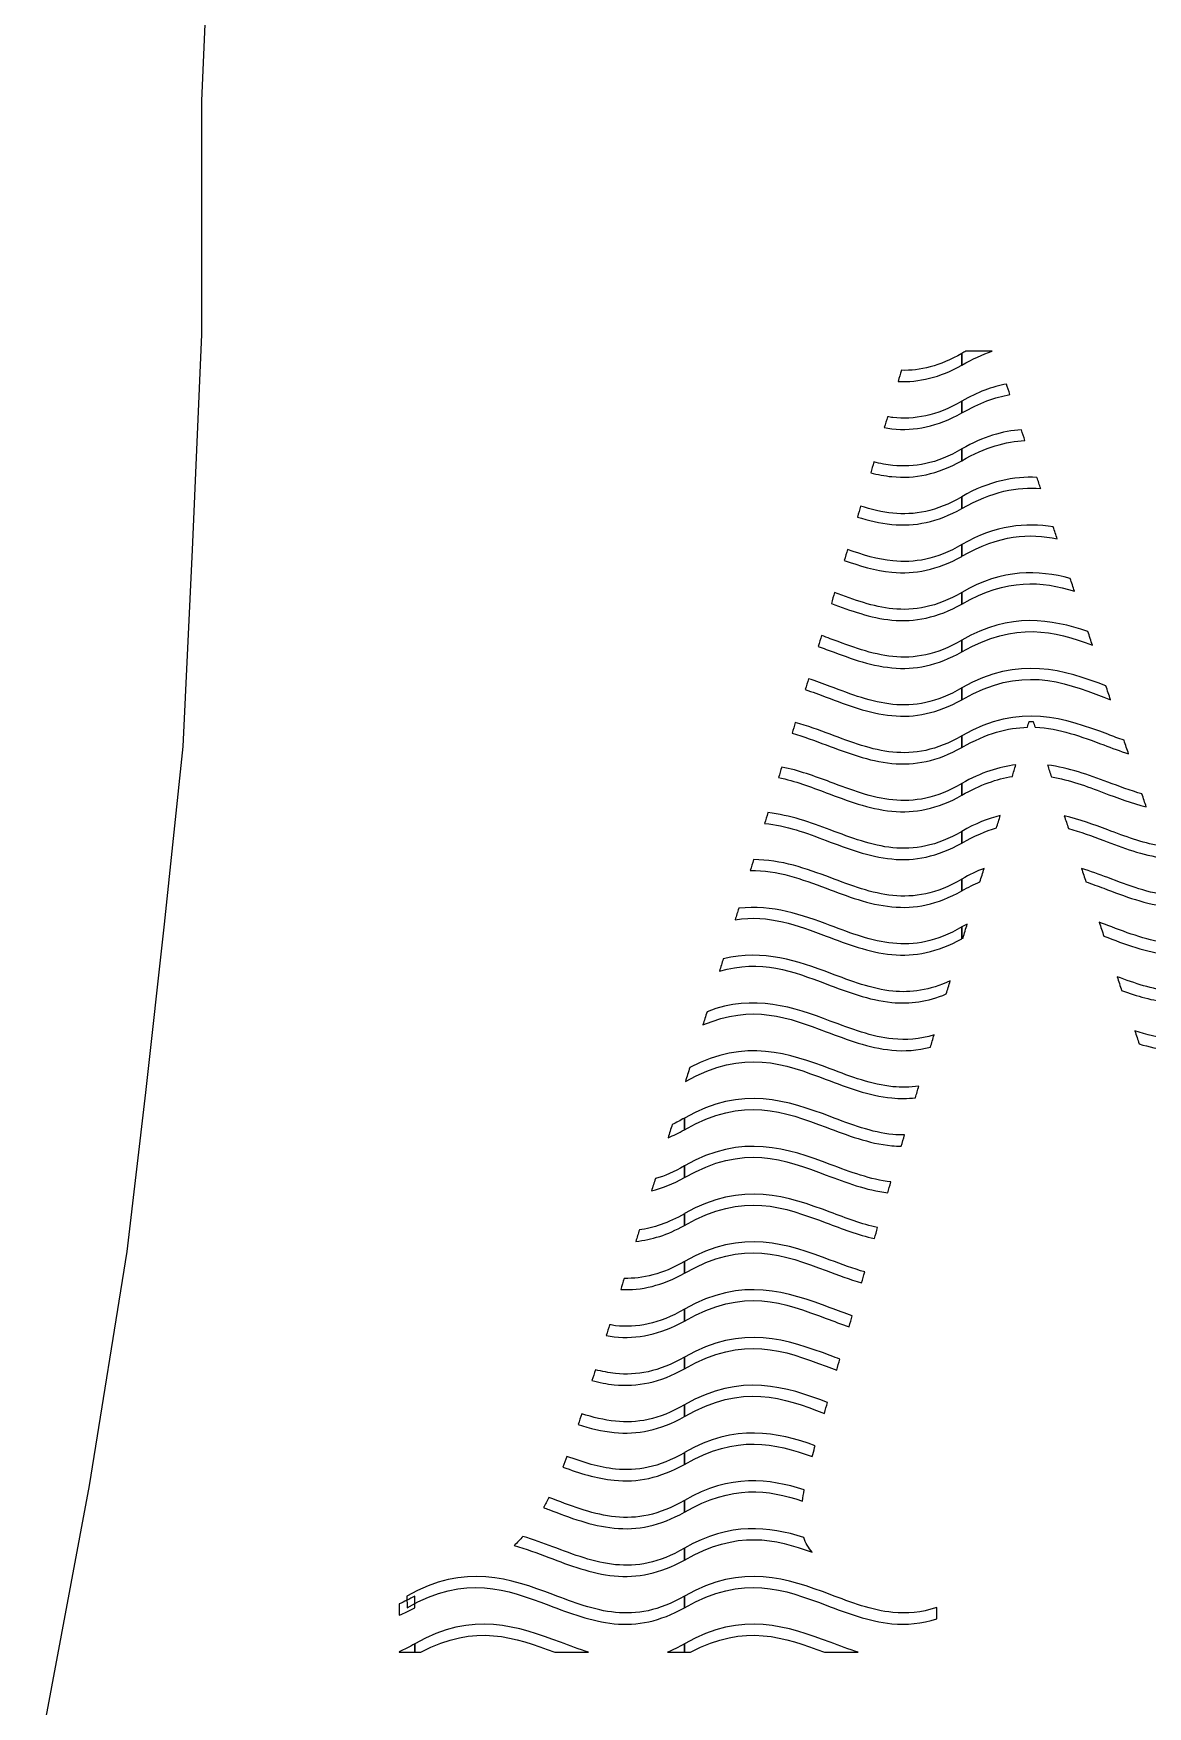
# Model space of a CAD drawing. Extents: x 7 to 193, y 6 to 286.
# Drawn here: x 95.27 to 126.77, y 191.38 to 238.69 of the extents above; entities that cross this region are included whole.
import ezdxf

# ---------------------------------------------------------------- set-up
doc = ezdxf.new("R2010")
doc.units = 0
doc.layers.add('CUT', color=7, linetype='CONTINUOUS')
doc.layers.add('ENGRAVE', color=7, linetype='CONTINUOUS')

# ---------------------------------------------------------------- blocks, each defined once
blk = doc.blocks.new('BLOCK_4')
at = {"layer": 'ENGRAVE', "color": 7}
for points, knots in [([(121.518, 229.31), (120.887, 228.959), (120.309, 228.824), (119.717, 228.85), (119.748, 228.955), (119.78, 229.059), (119.812, 229.164), (120.338, 229.152), (120.891, 229.275), (121.518, 229.642), (121.518, 229.642), (121.518, 229.31), (121.518, 229.31)], [0, 0, 0, 0, 1, 1, 1, 2, 2, 2, 3, 3, 3, 4, 4, 4, 4]), ([(121.519, 229.311), (121.519, 229.311), (121.518, 229.643), (121.518, 229.643), (121.555, 229.665), (121.591, 229.682), (121.628, 229.702), (121.628, 229.702), (122.374, 229.702), (122.374, 229.702), (122.104, 229.612), (121.821, 229.485), (121.519, 229.311)], [0, 0, 0, 0, 1, 1, 1, 2, 2, 2, 3, 3, 3, 4, 4, 4, 4]), ([(122.876, 228.479), (122.46, 228.404), (122.014, 228.245), (121.519, 227.96), (121.519, 227.96), (121.518, 228.292), (121.518, 228.292), (121.962, 228.548), (122.38, 228.699), (122.779, 228.777), (122.812, 228.678), (122.844, 228.578), (122.876, 228.479)], [0, 0, 0, 0, 1, 1, 1, 2, 2, 2, 3, 3, 3, 4, 4, 4, 4]), ([(121.518, 227.959), (120.824, 227.572), (120.192, 227.445), (119.536, 227.51), (119.464, 227.517), (119.395, 227.533), (119.325, 227.544), (119.355, 227.647), (119.386, 227.75), (119.417, 227.852), (119.468, 227.845), (119.518, 227.833), (119.568, 227.828), (120.168, 227.768), (120.794, 227.867), (121.518, 228.291), (121.518, 228.291), (121.518, 227.959), (121.518, 227.959)], [0, 0, 0, 0, 1, 1, 1, 2, 2, 2, 3, 3, 3, 4, 4, 4, 5, 5, 5, 6, 6, 6, 6]), ([(121.518, 226.941), (122.121, 227.289), (122.678, 227.446), (123.202, 227.483), (123.235, 227.381), (123.268, 227.279), (123.301, 227.177), (122.767, 227.151), (122.186, 226.993), (121.519, 226.608), (121.519, 226.608), (121.518, 226.941), (121.518, 226.941)], [0, 0, 0, 0, 1, 1, 1, 2, 2, 2, 3, 3, 3, 4, 4, 4, 4]), ([(121.518, 226.94), (121.518, 226.94), (121.518, 226.607), (121.518, 226.607), (120.824, 226.221), (120.192, 226.093), (119.536, 226.158), (119.332, 226.178), (119.135, 226.218), (118.941, 226.266), (118.971, 226.368), (119.002, 226.471), (119.033, 226.573), (119.21, 226.53), (119.388, 226.493), (119.568, 226.476), (120.168, 226.416), (120.794, 226.515), (121.518, 226.94)], [0, 0, 0, 0, 1, 1, 1, 2, 2, 2, 3, 3, 3, 4, 4, 4, 5, 5, 5, 6, 6, 6, 6]), ([(121.518, 225.589), (122.294, 226.037), (122.993, 226.167), (123.642, 226.135), (123.677, 226.03), (123.712, 225.924), (123.747, 225.819), (123.092, 225.874), (122.376, 225.751), (121.519, 225.257), (121.519, 225.257), (121.518, 225.589), (121.518, 225.589)], [0, 0, 0, 0, 1, 1, 1, 2, 2, 2, 3, 3, 3, 4, 4, 4, 4]), ([(121.518, 225.588), (121.518, 225.588), (121.518, 225.255), (121.518, 225.255), (120.824, 224.869), (120.192, 224.742), (119.536, 224.807), (119.199, 224.839), (118.878, 224.918), (118.565, 225.016), (118.596, 225.119), (118.627, 225.221), (118.657, 225.325), (118.959, 225.23), (119.26, 225.155), (119.568, 225.124), (120.168, 225.065), (120.794, 225.164), (121.518, 225.588)], [0, 0, 0, 0, 1, 1, 1, 2, 2, 2, 3, 3, 3, 4, 4, 4, 5, 5, 5, 6, 6, 6, 6]), ([(121.518, 224.237), (122.481, 224.793), (123.327, 224.862), (124.104, 224.734), (124.141, 224.622), (124.178, 224.51), (124.215, 224.397), (123.433, 224.562), (122.585, 224.519), (121.519, 223.905), (121.519, 223.905), (121.518, 224.237), (121.518, 224.237)], [0, 0, 0, 0, 1, 1, 1, 2, 2, 2, 3, 3, 3, 4, 4, 4, 4]), ([(121.518, 224.236), (121.518, 224.236), (121.518, 223.904), (121.518, 223.904), (120.824, 223.518), (120.192, 223.391), (119.536, 223.455), (119.066, 223.502), (118.625, 223.636), (118.195, 223.789), (118.226, 223.892), (118.257, 223.995), (118.288, 224.098), (118.713, 223.946), (119.135, 223.816), (119.568, 223.773), (120.168, 223.714), (120.794, 223.812), (121.518, 224.236)], [0, 0, 0, 0, 1, 1, 1, 2, 2, 2, 3, 3, 3, 4, 4, 4, 5, 5, 5, 6, 6, 6, 6]), ([(121.518, 222.886), (122.682, 223.558), (123.676, 223.519), (124.584, 223.28), (124.623, 223.159), (124.664, 223.038), (124.704, 222.917), (123.783, 223.203), (122.81, 223.297), (121.519, 222.554), (121.519, 222.554), (121.518, 222.886), (121.518, 222.886)], [0, 0, 0, 0, 1, 1, 1, 2, 2, 2, 3, 3, 3, 4, 4, 4, 4]), ([(121.518, 222.885), (121.518, 222.885), (121.518, 222.553), (121.518, 222.553), (120.824, 222.167), (120.192, 222.039), (119.536, 222.103), (118.932, 222.163), (118.376, 222.367), (117.829, 222.572), (117.86, 222.675), (117.891, 222.779), (117.922, 222.882), (118.474, 222.674), (119.01, 222.477), (119.568, 222.421), (120.168, 222.362), (120.794, 222.461), (121.518, 222.885)], [0, 0, 0, 0, 1, 1, 1, 2, 2, 2, 3, 3, 3, 4, 4, 4, 5, 5, 5, 6, 6, 6, 6]), ([(121.518, 221.535), (122.899, 222.332), (124.042, 222.129), (125.082, 221.778), (125.124, 221.649), (125.167, 221.521), (125.21, 221.392), (124.131, 221.789), (123.049, 222.083), (121.519, 221.202), (121.519, 221.202), (121.518, 221.535), (121.518, 221.535)], [0, 0, 0, 0, 1, 1, 1, 2, 2, 2, 3, 3, 3, 4, 4, 4, 4]), ([(119.568, 221.07), (120.168, 221.01), (120.794, 221.109), (121.518, 221.533), (121.518, 221.533), (121.518, 221.201), (121.518, 221.201), (120.824, 220.815), (120.192, 220.687), (119.536, 220.752), (118.879, 220.817), (118.28, 221.051), (117.685, 221.274), (117.61, 221.302), (117.536, 221.33), (117.461, 221.358), (117.492, 221.461), (117.523, 221.563), (117.554, 221.666), (117.637, 221.636), (117.718, 221.606), (117.799, 221.576), (118.395, 221.353), (118.969, 221.129), (119.568, 221.07)], [0, 0, 0, 0, 1, 1, 1, 2, 2, 2, 3, 3, 3, 4, 4, 4, 5, 5, 5, 6, 6, 6, 7, 7, 7, 8, 8, 8, 8]), ([(121.518, 220.183), (123.127, 221.112), (124.414, 220.684), (125.591, 220.243), (125.634, 220.113), (125.678, 219.981), (125.722, 219.851), (125.658, 219.875), (125.593, 219.898), (125.529, 219.922), (124.34, 220.369), (123.199, 220.818), (121.519, 219.851), (121.519, 219.851), (121.518, 220.183), (121.518, 220.183)], [0, 0, 0, 0, 1, 1, 1, 2, 2, 2, 3, 3, 3, 4, 4, 4, 5, 5, 5, 5]), ([(119.568, 219.719), (120.168, 219.659), (120.794, 219.758), (121.518, 220.182), (121.518, 220.182), (121.518, 219.85), (121.518, 219.85), (120.824, 219.463), (120.192, 219.336), (119.536, 219.401), (118.879, 219.465), (118.28, 219.7), (117.685, 219.922), (117.487, 219.996), (117.29, 220.07), (117.092, 220.138), (117.123, 220.24), (117.154, 220.342), (117.185, 220.444), (117.393, 220.374), (117.598, 220.3), (117.799, 220.224), (118.395, 220.001), (118.969, 219.778), (119.568, 219.719)], [0, 0, 0, 0, 1, 1, 1, 2, 2, 2, 3, 3, 3, 4, 4, 4, 5, 5, 5, 6, 6, 6, 7, 7, 7, 8, 8, 8, 8]), ([(121.518, 218.832), (123.152, 219.775), (124.452, 219.319), (125.643, 218.873), (125.798, 218.814), (125.952, 218.757), (126.104, 218.702), (126.147, 218.574), (126.19, 218.446), (126.233, 218.318), (125.995, 218.397), (125.761, 218.484), (125.529, 218.571), (124.899, 218.807), (124.281, 219.043), (123.59, 219.07), (123.572, 219.126), (123.553, 219.182), (123.535, 219.238), (123.535, 219.238), (123.423, 219.238), (123.423, 219.238), (123.407, 219.183), (123.389, 219.127), (123.372, 219.071), (122.819, 219.056), (122.216, 218.901), (121.519, 218.499), (121.519, 218.499), (121.518, 218.832), (121.518, 218.832)], [0, 0, 0, 0, 1, 1, 1, 2, 2, 2, 3, 3, 3, 4, 4, 4, 5, 5, 5, 6, 6, 6, 7, 7, 7, 8, 8, 8, 9, 9, 9, 10, 10, 10, 10]), ([(119.568, 218.367), (120.168, 218.308), (120.794, 218.407), (121.518, 218.831), (121.518, 218.831), (121.518, 218.498), (121.518, 218.498), (120.824, 218.111), (120.192, 217.984), (119.536, 218.049), (118.879, 218.114), (118.28, 218.348), (117.685, 218.571), (117.363, 218.691), (117.045, 218.812), (116.719, 218.904), (116.75, 219.005), (116.78, 219.106), (116.81, 219.207), (117.151, 219.112), (117.479, 218.992), (117.799, 218.873), (118.395, 218.649), (118.969, 218.426), (119.568, 218.367)], [0, 0, 0, 0, 1, 1, 1, 2, 2, 2, 3, 3, 3, 4, 4, 4, 5, 5, 5, 6, 6, 6, 7, 7, 7, 8, 8, 8, 8]), ([(119.568, 217.015), (120.168, 216.956), (120.794, 217.055), (121.518, 217.479), (121.518, 217.479), (121.518, 217.147), (121.518, 217.147), (120.824, 216.76), (120.192, 216.633), (119.536, 216.698), (118.879, 216.763), (118.28, 216.996), (117.685, 217.219), (117.239, 217.386), (116.801, 217.554), (116.337, 217.647), (116.368, 217.748), (116.398, 217.847), (116.428, 217.947), (116.907, 217.85), (117.361, 217.686), (117.799, 217.521), (118.395, 217.297), (118.969, 217.075), (119.568, 217.015)], [0, 0, 0, 0, 1, 1, 1, 2, 2, 2, 3, 3, 3, 4, 4, 4, 5, 5, 5, 6, 6, 6, 7, 7, 7, 8, 8, 8, 8]), ([(121.518, 217.48), (122.062, 217.794), (122.568, 217.951), (123.045, 218.007), (123.012, 217.898), (122.979, 217.789), (122.946, 217.682), (122.51, 217.611), (122.041, 217.448), (121.519, 217.148), (121.519, 217.148), (121.518, 217.48), (121.518, 217.48)], [0, 0, 0, 0, 1, 1, 1, 2, 2, 2, 3, 3, 3, 4, 4, 4, 4]), ([(123.942, 218.001), (124.545, 217.925), (125.105, 217.723), (125.643, 217.521), (125.969, 217.399), (126.29, 217.28), (126.61, 217.184), (126.651, 217.063), (126.692, 216.941), (126.732, 216.819), (126.319, 216.924), (125.922, 217.072), (125.529, 217.219), (125.042, 217.402), (124.562, 217.584), (124.051, 217.67), (124.014, 217.78), (123.978, 217.891), (123.942, 218.001)], [0, 0, 0, 0, 1, 1, 1, 2, 2, 2, 3, 3, 3, 4, 4, 4, 5, 5, 5, 6, 6, 6, 6]), ([(119.568, 215.664), (120.168, 215.605), (120.794, 215.703), (121.518, 216.127), (121.518, 216.127), (121.518, 215.796), (121.518, 215.796), (120.824, 215.409), (120.192, 215.281), (119.536, 215.346), (118.879, 215.411), (118.28, 215.645), (117.685, 215.868), (117.116, 216.082), (116.556, 216.295), (115.943, 216.354), (115.974, 216.455), (116.005, 216.555), (116.035, 216.656), (116.662, 216.587), (117.243, 216.378), (117.799, 216.169), (118.395, 215.946), (118.969, 215.723), (119.568, 215.664)], [0, 0, 0, 0, 1, 1, 1, 2, 2, 2, 3, 3, 3, 4, 4, 4, 5, 5, 5, 6, 6, 6, 7, 7, 7, 8, 8, 8, 8]), ([(121.518, 216.128), (121.898, 216.349), (122.259, 216.489), (122.606, 216.575), (122.571, 216.459), (122.534, 216.341), (122.499, 216.226), (122.191, 216.134), (121.867, 215.997), (121.519, 215.797), (121.519, 215.797), (121.518, 216.128), (121.518, 216.128)], [0, 0, 0, 0, 1, 1, 1, 2, 2, 2, 3, 3, 3, 4, 4, 4, 4]), ([(124.415, 216.564), (124.842, 216.466), (125.249, 216.318), (125.643, 216.169), (126.135, 215.985), (126.613, 215.806), (127.101, 215.715), (127.139, 215.601), (127.178, 215.486), (127.216, 215.372), (126.624, 215.457), (126.073, 215.664), (125.529, 215.868), (125.197, 215.992), (124.869, 216.116), (124.531, 216.21), (124.493, 216.329), (124.453, 216.446), (124.415, 216.564)], [0, 0, 0, 0, 1, 1, 1, 2, 2, 2, 3, 3, 3, 4, 4, 4, 5, 5, 5, 6, 6, 6, 6]), ([(117.799, 214.818), (118.395, 214.594), (118.969, 214.372), (119.568, 214.313), (120.168, 214.253), (120.794, 214.352), (121.518, 214.775), (121.518, 214.775), (121.518, 214.444), (121.518, 214.444), (120.824, 214.057), (120.192, 213.93), (119.536, 213.994), (118.879, 214.06), (118.28, 214.294), (117.685, 214.517), (116.992, 214.777), (116.314, 215.035), (115.536, 215.017), (115.568, 215.121), (115.6, 215.225), (115.632, 215.329), (116.416, 215.326), (117.126, 215.071), (117.799, 214.818)], [0, 0, 0, 0, 1, 1, 1, 2, 2, 2, 3, 3, 3, 4, 4, 4, 5, 5, 5, 6, 6, 6, 7, 7, 7, 8, 8, 8, 8]), ([(121.518, 214.777), (121.734, 214.902), (121.943, 215), (122.147, 215.079), (122.109, 214.953), (122.069, 214.828), (122.031, 214.702), (121.866, 214.63), (121.696, 214.547), (121.519, 214.445), (121.519, 214.445), (121.518, 214.777), (121.518, 214.777)], [0, 0, 0, 0, 1, 1, 1, 2, 2, 2, 3, 3, 3, 4, 4, 4, 4]), ([(124.903, 215.078), (125.156, 214.999), (125.402, 214.909), (125.643, 214.818), (126.239, 214.594), (126.813, 214.372), (127.412, 214.313), (127.466, 214.307), (127.52, 214.305), (127.573, 214.302), (127.609, 214.194), (127.645, 214.088), (127.681, 213.98), (127.581, 213.981), (127.48, 213.985), (127.379, 213.994), (126.723, 214.06), (126.123, 214.294), (125.529, 214.517), (125.361, 214.579), (125.195, 214.642), (125.028, 214.701), (124.986, 214.826), (124.945, 214.952), (124.903, 215.078)], [0, 0, 0, 0, 1, 1, 1, 2, 2, 2, 3, 3, 3, 4, 4, 4, 5, 5, 5, 6, 6, 6, 7, 7, 7, 8, 8, 8, 8]), ([(117.799, 213.467), (118.395, 213.243), (118.969, 213.021), (119.568, 212.961), (120.168, 212.901), (120.794, 213), (121.518, 213.425), (121.518, 213.425), (121.518, 213.092), (121.518, 213.092), (120.824, 212.706), (120.192, 212.578), (119.536, 212.643), (118.879, 212.708), (118.28, 212.942), (117.685, 213.165), (116.868, 213.471), (116.074, 213.78), (115.111, 213.629), (115.144, 213.736), (115.178, 213.845), (115.211, 213.953), (116.165, 214.062), (117.007, 213.763), (117.799, 213.467)], [0, 0, 0, 0, 1, 1, 1, 2, 2, 2, 3, 3, 3, 4, 4, 4, 5, 5, 5, 6, 6, 6, 7, 7, 7, 8, 8, 8, 8]), ([(121.518, 213.426), (121.569, 213.455), (121.619, 213.479), (121.67, 213.506), (121.63, 213.375), (121.591, 213.242), (121.552, 213.111), (121.54, 213.105), (121.53, 213.1), (121.519, 213.093), (121.519, 213.093), (121.518, 213.426), (121.518, 213.426)], [0, 0, 0, 0, 1, 1, 1, 2, 2, 2, 3, 3, 3, 4, 4, 4, 4]), ([(125.643, 213.467), (126.239, 213.243), (126.813, 213.021), (127.412, 212.961), (127.612, 212.941), (127.813, 212.941), (128.022, 212.962), (128.055, 212.861), (128.089, 212.758), (128.123, 212.657), (127.876, 212.622), (127.629, 212.619), (127.379, 212.643), (126.725, 212.708), (126.126, 212.941), (125.534, 213.164), (125.49, 213.294), (125.447, 213.424), (125.404, 213.555), (125.484, 213.526), (125.564, 213.496), (125.643, 213.467)], [0, 0, 0, 0, 1, 1, 1, 2, 2, 2, 3, 3, 3, 4, 4, 4, 5, 5, 5, 6, 6, 6, 7, 7, 7, 7]), ([(117.799, 212.115), (118.395, 211.892), (118.969, 211.669), (119.568, 211.609), (120.075, 211.559), (120.602, 211.625), (121.191, 211.902), (121.153, 211.778), (121.117, 211.654), (121.079, 211.529), (120.552, 211.311), (120.051, 211.24), (119.536, 211.291), (118.879, 211.356), (118.28, 211.591), (117.685, 211.813), (116.746, 212.166), (115.836, 212.518), (114.666, 212.174), (114.701, 212.29), (114.737, 212.407), (114.772, 212.523), (115.912, 212.802), (116.888, 212.457), (117.799, 212.115)], [0, 0, 0, 0, 1, 1, 1, 2, 2, 2, 3, 3, 3, 4, 4, 4, 5, 5, 5, 6, 6, 6, 7, 7, 7, 8, 8, 8, 8]), ([(128.447, 211.688), (128.479, 211.591), (128.511, 211.494), (128.545, 211.397), (128.152, 211.285), (127.771, 211.253), (127.379, 211.291), (126.909, 211.338), (126.468, 211.473), (126.037, 211.626), (125.994, 211.756), (125.952, 211.887), (125.909, 212.016), (126.411, 211.83), (126.903, 211.66), (127.412, 211.609), (127.745, 211.577), (128.086, 211.595), (128.447, 211.688)], [0, 0, 0, 0, 1, 1, 1, 2, 2, 2, 3, 3, 3, 4, 4, 4, 5, 5, 5, 6, 6, 6, 6]), ([(117.799, 210.764), (118.395, 210.54), (118.969, 210.317), (119.568, 210.258), (119.941, 210.221), (120.323, 210.246), (120.733, 210.371), (120.699, 210.256), (120.665, 210.141), (120.631, 210.026), (120.263, 209.931), (119.904, 209.904), (119.536, 209.94), (118.879, 210.005), (118.28, 210.239), (117.685, 210.461), (116.625, 210.86), (115.6, 211.259), (114.198, 210.652), (114.237, 210.777), (114.275, 210.903), (114.314, 211.028), (115.654, 211.542), (116.768, 211.151), (117.799, 210.764)], [0, 0, 0, 0, 1, 1, 1, 2, 2, 2, 3, 3, 3, 4, 4, 4, 5, 5, 5, 6, 6, 6, 7, 7, 7, 8, 8, 8, 8]), ([(117.799, 209.412), (118.395, 209.188), (118.969, 208.966), (119.568, 208.907), (119.807, 208.882), (120.051, 208.886), (120.302, 208.923), (120.269, 208.813), (120.238, 208.703), (120.206, 208.594), (119.983, 208.569), (119.761, 208.566), (119.536, 208.588), (118.879, 208.654), (118.28, 208.888), (117.685, 209.111), (116.504, 209.554), (115.369, 210), (113.704, 209.055), (113.745, 209.187), (113.787, 209.319), (113.827, 209.452), (115.389, 210.281), (116.646, 209.845), (117.799, 209.412)], [0, 0, 0, 0, 1, 1, 1, 2, 2, 2, 3, 3, 3, 4, 4, 4, 5, 5, 5, 6, 6, 6, 7, 7, 7, 8, 8, 8, 8]), ([(128.854, 210.47), (128.885, 210.376), (128.917, 210.282), (128.948, 210.189), (128.412, 209.962), (127.903, 209.889), (127.379, 209.94), (127.087, 209.969), (126.807, 210.035), (126.533, 210.115), (126.491, 210.24), (126.451, 210.364), (126.41, 210.489), (126.741, 210.381), (127.073, 210.292), (127.412, 210.258), (127.867, 210.213), (128.337, 210.259), (128.854, 210.47)], [0, 0, 0, 0, 1, 1, 1, 2, 2, 2, 3, 3, 3, 4, 4, 4, 5, 5, 5, 6, 6, 6, 6]), ([(113.674, 208.019), (115.308, 208.962), (116.608, 208.507), (117.799, 208.061), (118.395, 207.838), (118.969, 207.615), (119.568, 207.555), (119.678, 207.544), (119.788, 207.541), (119.899, 207.542), (119.868, 207.435), (119.837, 207.328), (119.807, 207.223), (119.717, 207.224), (119.627, 207.228), (119.536, 207.237), (118.879, 207.302), (118.28, 207.535), (117.685, 207.759), (116.497, 208.205), (115.356, 208.655), (113.675, 207.687), (113.675, 207.687), (113.674, 208.019), (113.674, 208.019)], [0, 0, 0, 0, 1, 1, 1, 2, 2, 2, 3, 3, 3, 4, 4, 4, 5, 5, 5, 6, 6, 6, 7, 7, 7, 8, 8, 8, 8]), ([(113.674, 207.687), (113.517, 207.599), (113.364, 207.527), (113.213, 207.465), (113.252, 207.59), (113.291, 207.715), (113.329, 207.839), (113.442, 207.891), (113.556, 207.95), (113.674, 208.019), (113.674, 208.019), (113.674, 207.687), (113.674, 207.687)], [0, 0, 0, 0, 1, 1, 1, 2, 2, 2, 3, 3, 3, 4, 4, 4, 4]), ([(113.674, 206.668), (115.308, 207.611), (116.608, 207.156), (117.799, 206.708), (118.377, 206.493), (118.934, 206.28), (119.512, 206.213), (119.483, 206.11), (119.453, 206.007), (119.423, 205.904), (118.811, 205.983), (118.245, 206.197), (117.685, 206.408), (116.497, 206.853), (115.356, 207.304), (113.675, 206.336), (113.675, 206.336), (113.674, 206.668), (113.674, 206.668)], [0, 0, 0, 0, 1, 1, 1, 2, 2, 2, 3, 3, 3, 4, 4, 4, 5, 5, 5, 6, 6, 6, 6]), ([(113.674, 206.335), (113.354, 206.157), (113.046, 206.036), (112.744, 205.961), (112.78, 206.076), (112.816, 206.191), (112.853, 206.307), (113.114, 206.383), (113.386, 206.498), (113.674, 206.666), (113.674, 206.666), (113.674, 206.335), (113.674, 206.335)], [0, 0, 0, 0, 1, 1, 1, 2, 2, 2, 3, 3, 3, 4, 4, 4, 4]), ([(113.674, 205.317), (115.308, 206.26), (116.608, 205.804), (117.799, 205.358), (118.251, 205.188), (118.69, 205.019), (119.137, 204.923), (119.107, 204.819), (119.076, 204.717), (119.047, 204.613), (118.576, 204.717), (118.129, 204.889), (117.685, 205.056), (116.497, 205.501), (115.356, 205.952), (113.675, 204.984), (113.675, 204.984), (113.674, 205.317), (113.674, 205.317)], [0, 0, 0, 0, 1, 1, 1, 2, 2, 2, 3, 3, 3, 4, 4, 4, 5, 5, 5, 6, 6, 6, 6]), ([(113.674, 204.983), (113.196, 204.717), (112.747, 204.576), (112.3, 204.534), (112.334, 204.643), (112.367, 204.751), (112.401, 204.859), (112.798, 204.91), (113.216, 205.048), (113.674, 205.316), (113.674, 205.316), (113.674, 204.983), (113.674, 204.983)], [0, 0, 0, 0, 1, 1, 1, 2, 2, 2, 3, 3, 3, 4, 4, 4, 4]), ([(113.674, 203.965), (115.308, 204.908), (116.608, 204.454), (117.799, 204.006), (118.128, 203.883), (118.45, 203.763), (118.773, 203.668), (118.743, 203.565), (118.714, 203.462), (118.684, 203.358), (118.344, 203.458), (118.014, 203.582), (117.685, 203.705), (116.497, 204.15), (115.356, 204.601), (113.675, 203.633), (113.675, 203.633), (113.674, 203.965), (113.674, 203.965)], [0, 0, 0, 0, 1, 1, 1, 2, 2, 2, 3, 3, 3, 4, 4, 4, 5, 5, 5, 6, 6, 6, 6]), ([(113.674, 203.631), (113.044, 203.281), (112.465, 203.145), (111.873, 203.171), (111.906, 203.276), (111.939, 203.381), (111.972, 203.486), (112.497, 203.475), (113.048, 203.597), (113.674, 203.964), (113.674, 203.964), (113.674, 203.631), (113.674, 203.631)], [0, 0, 0, 0, 1, 1, 1, 2, 2, 2, 3, 3, 3, 4, 4, 4, 4]), ([(113.674, 202.613), (115.308, 203.556), (116.608, 203.101), (117.799, 202.654), (118.008, 202.576), (118.214, 202.501), (118.419, 202.43), (118.39, 202.326), (118.361, 202.223), (118.331, 202.119), (118.114, 202.194), (117.899, 202.273), (117.685, 202.352), (116.497, 202.799), (115.356, 203.25), (113.675, 202.281), (113.675, 202.281), (113.674, 202.613), (113.674, 202.613)], [0, 0, 0, 0, 1, 1, 1, 2, 2, 2, 3, 3, 3, 4, 4, 4, 5, 5, 5, 6, 6, 6, 6]), ([(113.674, 202.612), (113.674, 202.612), (113.674, 202.281), (113.674, 202.281), (112.98, 201.894), (112.348, 201.767), (111.692, 201.831), (111.614, 201.839), (111.539, 201.856), (111.463, 201.869), (111.495, 201.97), (111.527, 202.074), (111.56, 202.176), (111.615, 202.168), (111.669, 202.154), (111.725, 202.149), (112.324, 202.09), (112.949, 202.188), (113.674, 202.612)], [0, 0, 0, 0, 1, 1, 1, 2, 2, 2, 3, 3, 3, 4, 4, 4, 5, 5, 5, 6, 6, 6, 6]), ([(113.674, 201.262), (115.308, 202.205), (116.608, 201.75), (117.799, 201.303), (117.89, 201.269), (117.979, 201.236), (118.07, 201.202), (118.04, 201.099), (118.01, 200.995), (117.981, 200.891), (117.882, 200.928), (117.783, 200.964), (117.685, 201.001), (116.497, 201.447), (115.356, 201.897), (113.675, 200.93), (113.675, 200.93), (113.674, 201.262), (113.674, 201.262)], [0, 0, 0, 0, 1, 1, 1, 2, 2, 2, 3, 3, 3, 4, 4, 4, 5, 5, 5, 6, 6, 6, 6]), ([(113.674, 201.261), (113.674, 201.261), (113.674, 200.929), (113.674, 200.929), (112.98, 200.542), (112.348, 200.415), (111.692, 200.479), (111.476, 200.502), (111.268, 200.545), (111.062, 200.597), (111.094, 200.699), (111.126, 200.8), (111.159, 200.903), (111.346, 200.856), (111.534, 200.817), (111.725, 200.797), (112.324, 200.738), (112.949, 200.837), (113.674, 201.261)], [0, 0, 0, 0, 1, 1, 1, 2, 2, 2, 3, 3, 3, 4, 4, 4, 5, 5, 5, 6, 6, 6, 6]), ([(113.674, 199.911), (115.273, 200.833), (116.551, 200.417), (117.722, 199.98), (117.692, 199.877), (117.662, 199.774), (117.633, 199.67), (116.463, 200.109), (115.331, 200.532), (113.675, 199.579), (113.675, 199.579), (113.674, 199.911), (113.674, 199.911)], [0, 0, 0, 0, 1, 1, 1, 2, 2, 2, 3, 3, 3, 4, 4, 4, 4]), ([(113.674, 199.91), (113.674, 199.91), (113.674, 199.577), (113.674, 199.577), (112.98, 199.191), (112.348, 199.063), (111.692, 199.128), (111.338, 199.163), (111.001, 199.249), (110.672, 199.354), (110.705, 199.453), (110.738, 199.556), (110.771, 199.66), (111.086, 199.559), (111.402, 199.478), (111.725, 199.446), (112.324, 199.386), (112.949, 199.485), (113.674, 199.91)], [0, 0, 0, 0, 1, 1, 1, 2, 2, 2, 3, 3, 3, 4, 4, 4, 5, 5, 5, 6, 6, 6, 6]), ([(113.674, 198.56), (115.115, 199.391), (116.297, 199.135), (117.373, 198.756), (117.368, 198.738), (117.362, 198.719), (117.357, 198.701), (117.333, 198.613), (117.31, 198.529), (117.287, 198.446), (116.235, 198.827), (115.168, 199.087), (113.675, 198.227), (113.675, 198.227), (113.674, 198.56), (113.674, 198.56)], [0, 0, 0, 0, 1, 1, 1, 2, 2, 2, 3, 3, 3, 4, 4, 4, 5, 5, 5, 5]), ([(113.674, 198.558), (113.674, 198.558), (113.674, 198.226), (113.674, 198.226), (112.98, 197.839), (112.348, 197.713), (111.692, 197.777), (111.18, 197.828), (110.703, 197.981), (110.237, 198.152), (110.276, 198.249), (110.315, 198.349), (110.354, 198.452), (110.811, 198.285), (111.26, 198.14), (111.725, 198.094), (112.324, 198.035), (112.949, 198.134), (113.674, 198.558)], [0, 0, 0, 0, 1, 1, 1, 2, 2, 2, 3, 3, 3, 4, 4, 4, 5, 5, 5, 6, 6, 6, 6]), ([(113.674, 197.208), (114.978, 197.96), (116.069, 197.822), (117.062, 197.508), (117.041, 197.398), (117.024, 197.293), (117.009, 197.191), (116.044, 197.512), (115.036, 197.659), (113.675, 196.875), (113.675, 196.875), (113.674, 197.208), (113.674, 197.208)], [0, 0, 0, 0, 1, 1, 1, 2, 2, 2, 3, 3, 3, 4, 4, 4, 4]), ([(113.674, 197.207), (113.674, 197.207), (113.674, 196.874), (113.674, 196.874), (112.98, 196.487), (112.348, 196.36), (111.692, 196.425), (111.035, 196.49), (110.436, 196.724), (109.841, 196.947), (109.79, 196.967), (109.739, 196.985), (109.688, 197.004), (109.741, 197.096), (109.793, 197.19), (109.844, 197.29), (109.881, 197.276), (109.919, 197.263), (109.955, 197.249), (110.551, 197.025), (111.125, 196.803), (111.725, 196.743), (112.324, 196.684), (112.949, 196.783), (113.674, 197.207)], [0, 0, 0, 0, 1, 1, 1, 2, 2, 2, 3, 3, 3, 4, 4, 4, 5, 5, 5, 6, 6, 6, 7, 7, 7, 8, 8, 8, 8]), ([(113.674, 195.856), (114.972, 196.606), (116.058, 196.472), (117.048, 196.161), (117.1, 196.005), (117.179, 195.867), (117.291, 195.741), (116.237, 196.123), (115.17, 196.384), (113.675, 195.523), (113.675, 195.523), (113.674, 195.856), (113.674, 195.856)], [0, 0, 0, 0, 1, 1, 1, 2, 2, 2, 3, 3, 3, 4, 4, 4, 4]), ([(111.725, 195.391), (112.324, 195.333), (112.949, 195.431), (113.674, 195.855), (113.674, 195.855), (113.674, 195.522), (113.674, 195.522), (112.98, 195.136), (112.348, 195.009), (111.692, 195.074), (111.035, 195.139), (110.436, 195.372), (109.841, 195.595), (109.514, 195.718), (109.191, 195.84), (108.86, 195.933), (108.946, 196.013), (109.029, 196.099), (109.11, 196.19), (109.399, 196.103), (109.681, 196), (109.955, 195.897), (110.551, 195.673), (111.125, 195.451), (111.725, 195.391)], [0, 0, 0, 0, 1, 1, 1, 2, 2, 2, 3, 3, 3, 4, 4, 4, 5, 5, 5, 6, 6, 6, 7, 7, 7, 8, 8, 8, 8]), ([(105.831, 194.504), (107.464, 195.447), (108.764, 194.993), (109.955, 194.545), (110.551, 194.322), (111.125, 194.099), (111.725, 194.04), (112.324, 193.981), (112.949, 194.079), (113.674, 194.503), (113.674, 194.503), (113.674, 194.172), (113.674, 194.172), (112.98, 193.785), (112.348, 193.658), (111.692, 193.722), (111.035, 193.787), (110.436, 194.021), (109.841, 194.244), (108.653, 194.689), (107.512, 195.14), (105.832, 194.173), (105.832, 194.173), (105.831, 194.504), (105.831, 194.504)], [0, 0, 0, 0, 1, 1, 1, 2, 2, 2, 3, 3, 3, 4, 4, 4, 5, 5, 5, 6, 6, 6, 7, 7, 7, 8, 8, 8, 8]), ([(113.674, 194.504), (115.308, 195.447), (116.608, 194.993), (117.799, 194.545), (118.395, 194.322), (118.969, 194.099), (119.568, 194.04), (119.963, 194.001), (120.37, 194.032), (120.807, 194.178), (120.807, 194.178), (120.807, 193.859), (120.807, 193.859), (120.378, 193.721), (119.962, 193.68), (119.536, 193.722), (118.879, 193.787), (118.28, 194.021), (117.685, 194.244), (116.497, 194.689), (115.356, 195.14), (113.675, 194.173), (113.675, 194.173), (113.674, 194.504), (113.674, 194.504)], [0, 0, 0, 0, 1, 1, 1, 2, 2, 2, 3, 3, 3, 4, 4, 4, 5, 5, 5, 6, 6, 6, 7, 7, 7, 8, 8, 8, 8]), ([(113.674, 193.154), (115.308, 194.097), (116.608, 193.641), (117.799, 193.195), (118.065, 193.094), (118.326, 192.997), (118.587, 192.913), (118.587, 192.913), (117.632, 192.913), (117.632, 192.913), (116.504, 193.335), (115.408, 193.741), (113.846, 192.913), (113.846, 192.913), (113.675, 192.913), (113.675, 192.913), (113.675, 192.913), (113.674, 193.154), (113.674, 193.154)], [0, 0, 0, 0, 1, 1, 1, 2, 2, 2, 3, 3, 3, 4, 4, 4, 5, 5, 5, 6, 6, 6, 6]), ([(113.674, 193.153), (113.674, 193.153), (113.674, 192.913), (113.674, 192.913), (113.674, 192.913), (113.193, 192.913), (113.193, 192.913), (113.349, 192.977), (113.509, 193.055), (113.674, 193.153)], [0, 0, 0, 0, 1, 1, 1, 2, 2, 2, 3, 3, 3, 3])]:
    blk.add_open_spline(points, degree=3, knots=knots, dxfattribs=at)

msp = doc.modelspace()

# ---------------------------------------------------------------- linework, layer by layer
at = {"layer": 'CUT', "color": 1}
msp.add_lwpolyline([(95.271, 189.163), (96.859, 197.629), (97.917, 204.244), (98.446, 208.742), (98.975, 213.504), (99.505, 218.531), (99.769, 224.088), (100.034, 230.173), (100.034, 236.788), (100.298, 242.873)], dxfattribs=at)
at = {"layer": 'ENGRAVE', "color": 7}
for points, knots in [([(106.051, 194.172), (105.901, 194.089), (105.755, 194.019), (105.611, 193.96), (105.611, 193.96), (105.611, 194.282), (105.611, 194.282), (105.754, 194.344), (105.9, 194.415), (106.051, 194.503), (106.051, 194.503), (106.051, 194.172), (106.051, 194.172)], [0, 0, 0, 0, 1, 1, 1, 2, 2, 2, 3, 3, 3, 4, 4, 4, 4]), ([(106.051, 193.154), (107.684, 194.097), (108.984, 193.641), (110.176, 193.195), (110.441, 193.094), (110.703, 192.997), (110.964, 192.913), (110.964, 192.913), (110.009, 192.913), (110.009, 192.913), (108.88, 193.335), (107.785, 193.741), (106.222, 192.913), (106.222, 192.913), (106.051, 192.913), (106.051, 192.913), (106.051, 192.913), (106.051, 193.154), (106.051, 193.154)], [0, 0, 0, 0, 1, 1, 1, 2, 2, 2, 3, 3, 3, 4, 4, 4, 5, 5, 5, 6, 6, 6, 6]), ([(105.611, 192.93), (105.754, 192.992), (105.9, 193.064), (106.051, 193.153), (106.051, 193.153), (106.051, 192.913), (106.051, 192.913), (106.051, 192.913), (105.611, 192.913), (105.611, 192.913), (105.611, 192.913), (105.611, 192.93), (105.611, 192.93)], [0, 0, 0, 0, 1, 1, 1, 2, 2, 2, 3, 3, 3, 4, 4, 4, 4])]:
    msp.add_open_spline(points, degree=3, knots=knots, dxfattribs=at)

# ---------------------------------------------------------------- block references
at = {"layer": 'ENGRAVE'}
msp.add_blockref('BLOCK_4', (0, 0), dxfattribs=at)

doc.saveas('drawing.dxf')
